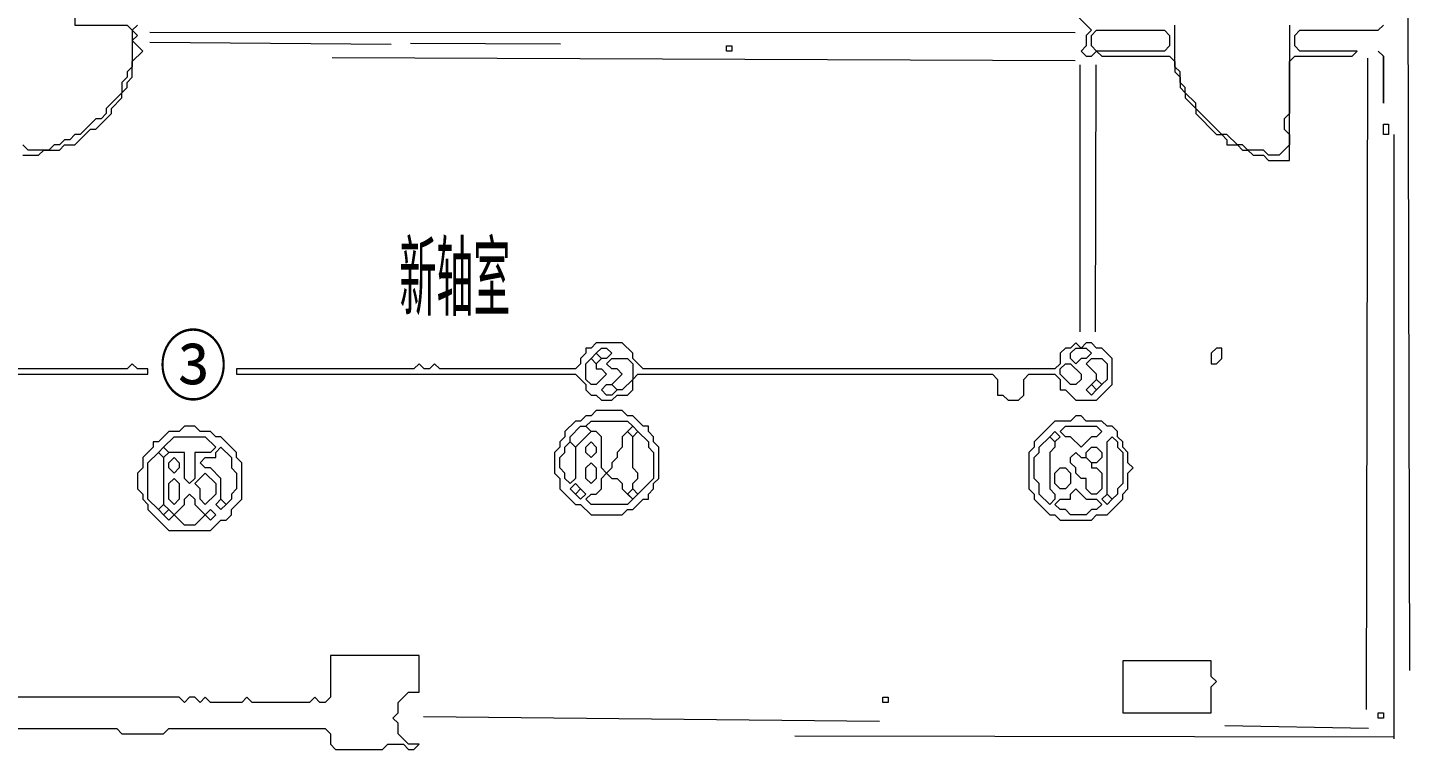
# Model space of a CAD drawing. Extents: x 10 to 1971, y 11 to 1392.
# Drawn here: x 1215.9 to 1481, y 475 to 613.5 of the extents above; entities that cross this region are included whole.
import ezdxf

# ---------------------------------------------------------------- set-up
doc = ezdxf.new("R2010")
doc.units = 0
for name, color, linetype, lineweight in [('OCR_TEXT', 6, 'Continuous', 0), ('TRACE_CURVE', 6, 'Continuous', 0), ('TRACE_STRAIGHT', 5, 'Continuous', 0), ('TRACE_TEXT_SYMBOL', 6, 'Continuous', 0)]:
    doc.layers.add(name, color=color, linetype=linetype, lineweight=lineweight)
doc.styles.add('wqy-unicode', font='wqy-unicode.lff')

msp = doc.modelspace()

# ---------------------------------------------------------------- linework, layer by layer
at = {"layer": 'TRACE_CURVE', "color": 6}
for points in [[(1417, 616), (1420, 613), (1419, 612), (1419, 610), (1418, 609), (1419, 608), (1420, 608), (1421, 609), (1422, 608), (1435, 608), (1436, 607), (1436, 605), (1437, 604), (1437, 602), (1438, 601), (1438, 600), (1440, 598), (1440, 597), (1444, 593), (1445, 593), (1446, 592), (1446, 591)], [(1458, 614), (1458, 597), (1457, 596), (1457, 594), (1458, 593), (1458, 591), (1456, 589), (1454, 589), (1453, 590), (1450, 590), (1449, 591), (1448, 591), (1446, 593), (1445, 593), (1440, 598), (1440, 599), (1438, 601), (1438, 602), (1437, 603), (1437, 605), (1436, 606), (1436, 614)], [(1446, 591), (1448, 591), (1449, 590), (1450, 590), (1451, 589), (1453, 589), (1454, 588), (1458, 588), (1458, 607), (1459, 608), (1470, 608), (1471, 609), (1460, 609), (1459, 610), (1459, 612), (1460, 613), (1475, 613), (1476, 614)], [(1198, 547), (1239, 547), (1239, 548), (1237, 548), (1236, 549)], [(1236, 549), (1235, 548), (1199, 548)], [(1204, 479), (1233, 479), (1234, 478), (1242, 478), (1243, 479), (1273, 479), (1274, 478), (1274, 476), (1275, 475), (1284, 475), (1285, 476), (1288, 476), (1289, 475), (1290, 475), (1291, 476), (1289, 476), (1287, 478), (1287, 480), (1286, 481), (1287, 482), (1287, 484), (1289, 486), (1291, 486), (1291, 493), (1274, 493), (1274, 485), (1273, 484), (1272, 484), (1271, 485), (1270, 484), (1259, 484), (1258, 485), (1257, 484), (1251, 484), (1250, 485), (1249, 484), (1248, 485), (1247, 485)], [(1247, 485), (1246, 484), (1245, 485), (1198, 485)]]:
    msp.add_lwpolyline(points, dxfattribs=at)
msp.add_lwpolyline([(1420, 612), (1421, 613), (1434, 613), (1435, 612), (1435, 610), (1434, 609), (1421, 609), (1420, 610)], close=True, dxfattribs=at)
at = {"layer": 'TRACE_STRAIGHT', "color": 5}
for p, q in [((1480.58, 662.62), (1480.99, 490.12)), ((1239.37, 612.6), (1416.88, 612.58)), ((1239.37, 610.71), (1285.64, 610.34)), ((1289.37, 610.55), (1318.13, 610.4)), ((1274.37, 607.76), (1416.87, 607.17)), ((1472.8, 482.63), (1473, 607.63)), ((1417.86, 555.13), (1417.87, 606.38)), ((1420.8, 555.12), (1420.92, 606.37)), ((1478, 593), (1478, 477)), ((1291.85, 481.29), (1379.33, 480.41)), ((1363.13, 477.63), (1478.14, 477.39)), ((1445.62, 479.59), (1473.13, 479.09))]:
    msp.add_line(p, q, dxfattribs=at)
at = {"layer": 'TRACE_TEXT_SYMBOL', "color": 6}
for points in [[(1206, 617), (1224, 617), (1225, 616), (1225, 614), (1235, 614), (1236, 613), (1236, 606), (1235, 605), (1235, 604), (1234, 603), (1234, 601), (1231, 598), (1231, 597), (1230, 596), (1229, 596), (1226, 593), (1225, 593), (1224, 592), (1223, 592), (1222, 591)], [(1215, 589), (1218, 589), (1219, 590), (1222, 590), (1223, 591), (1225, 591), (1228, 594), (1229, 594), (1232, 597), (1232, 598), (1234, 600), (1234, 601), (1235, 602), (1235, 603), (1236, 604), (1236, 607), (1238, 609), (1236, 611), (1237, 612), (1236, 613), (1237, 614)], [(1222, 591), (1221, 591), (1220, 590), (1216, 590), (1215, 591)]]:
    msp.add_lwpolyline(points, dxfattribs=at)
for points in [[(1350, 610), (1351, 610), (1351, 609), (1350, 609)], [(1475, 609), (1476, 608), (1476, 599), (1476, 608)], [(1476, 595), (1477, 595), (1477, 593), (1476, 593)], [(1325, 553), (1324, 552), (1323, 552), (1323, 551), (1322, 550), (1322, 549), (1321, 548), (1295, 548), (1294, 549), (1293, 548), (1292, 548), (1291, 549), (1290, 548), (1256, 548), (1256, 547), (1321, 547), (1323, 545), (1323, 544), (1324, 543), (1325, 543), (1326, 542), (1328, 542), (1329, 543), (1331, 543), (1332, 544), (1332, 546), (1333, 547), (1401, 547), (1402, 546), (1402, 543), (1403, 543), (1404, 542), (1406, 542), (1407, 543), (1407, 546), (1408, 547), (1413, 547), (1414, 546), (1414, 544), (1415, 544), (1417, 542), (1421, 542), (1424, 545), (1424, 550), (1422, 552), (1421, 552), (1420, 553), (1419, 553), (1418, 552), (1417, 553), (1416, 552), (1415, 552), (1414, 551), (1414, 549), (1413, 548), (1334, 548), (1332, 550), (1332, 551), (1330, 553)], [(1325, 551), (1326, 552), (1327, 552), (1328, 551), (1327, 550), (1326, 550)], [(1416, 551), (1417, 552), (1419, 552), (1420, 551), (1419, 550), (1418, 550), (1417, 549), (1416, 550)], [(1444, 552), (1443, 551), (1443, 549), (1444, 549), (1445, 550), (1445, 552)], [(1323, 549), (1324, 550), (1325, 549), (1325, 548), (1326, 548), (1327, 547), (1325, 545), (1324, 545), (1323, 546)], [(1324, 550), (1325, 551), (1326, 550), (1325, 549)], [(1327, 549), (1328, 550), (1331, 550), (1332, 549), (1332, 546), (1330, 544), (1329, 544), (1328, 545), (1330, 547), (1329, 548), (1328, 548)], [(1414, 548), (1415, 549), (1416, 549), (1418, 547), (1418, 546), (1417, 545), (1416, 545), (1414, 547)], [(1419, 549), (1420, 550), (1422, 550), (1423, 549), (1423, 546), (1422, 545), (1421, 546), (1421, 547)], [(1326, 544), (1327, 545), (1328, 545), (1329, 544), (1328, 543), (1327, 543)], [(1419, 544), (1420, 545), (1421, 544), (1420, 543)], [(1420, 545), (1421, 546), (1422, 545), (1421, 544)], [(1325, 540), (1324, 539), (1323, 539), (1322, 538), (1321, 538), (1319, 536), (1319, 535), (1318, 534), (1318, 533), (1317, 532), (1317, 528), (1318, 527), (1318, 525), (1321, 522), (1322, 522), (1324, 520), (1330, 520), (1331, 521), (1332, 521), (1334, 523), (1335, 523), (1335, 524), (1336, 525), (1336, 526), (1337, 527), (1337, 533), (1336, 534), (1336, 535), (1335, 536), (1335, 537), (1334, 537), (1332, 539), (1331, 539), (1330, 540)], [(1417, 539), (1416, 538), (1413, 538), (1409, 534), (1409, 533), (1408, 532), (1408, 525), (1409, 524), (1409, 523), (1412, 520), (1413, 520), (1414, 519), (1420, 519), (1421, 520), (1423, 520), (1426, 523), (1426, 524), (1427, 525), (1427, 528), (1428, 529), (1427, 530), (1427, 532), (1426, 533), (1426, 534), (1425, 535), (1425, 536), (1424, 537), (1423, 537), (1422, 538), (1419, 538), (1418, 539)], [(1246, 537), (1245, 536), (1243, 536), (1241, 534), (1240, 534), (1240, 533), (1238, 531), (1238, 529), (1237, 528), (1237, 525), (1238, 524), (1238, 523), (1239, 522), (1239, 521), (1243, 517), (1251, 517), (1253, 519), (1254, 519), (1255, 520), (1255, 521), (1257, 523), (1257, 530), (1256, 531), (1256, 532), (1253, 535), (1252, 535), (1251, 536), (1249, 536), (1248, 537)], [(1322, 537), (1323, 537), (1324, 536), (1321, 533), (1320, 534), (1320, 535)], [(1323, 537), (1324, 538), (1331, 538), (1332, 537), (1330, 535), (1330, 533), (1329, 532), (1329, 531), (1328, 530), (1328, 529), (1327, 528), (1326, 529), (1326, 535), (1325, 536), (1324, 536)], [(1331, 536), (1332, 537), (1333, 536), (1332, 535)], [(1332, 535), (1333, 536), (1335, 534), (1335, 533), (1336, 532), (1336, 527), (1333, 524), (1332, 525), (1332, 526), (1333, 527), (1333, 528), (1332, 529)], [(1412, 535), (1413, 536), (1414, 535), (1413, 534)], [(1414, 536), (1415, 537), (1421, 537), (1422, 536), (1421, 535), (1420, 535), (1418, 533), (1416, 535), (1415, 535)], [(1241, 532), (1242, 533), (1243, 532), (1242, 531)], [(1244, 535), (1250, 535), (1252, 533), (1251, 532), (1248, 532), (1248, 527), (1247, 526), (1246, 527), (1246, 532), (1243, 532), (1242, 533)], [(1252, 532), (1253, 533), (1255, 531), (1255, 529), (1256, 528), (1256, 525), (1255, 524), (1255, 523), (1254, 522), (1253, 523), (1253, 527), (1251, 529), (1250, 529), (1249, 530), (1250, 531), (1252, 531)], [(1319, 533), (1320, 534), (1321, 533), (1321, 527), (1320, 526), (1319, 527), (1319, 528), (1318, 529), (1318, 531), (1319, 532)], [(1323, 533), (1324, 534), (1325, 533), (1325, 532), (1324, 531), (1323, 532)], [(1412, 535), (1413, 534), (1413, 533), (1412, 532), (1412, 525), (1413, 524), (1413, 523), (1412, 522), (1410, 524), (1410, 526), (1409, 527), (1409, 531), (1410, 532), (1410, 533)], [(1419, 532), (1420, 533), (1421, 533), (1422, 532), (1422, 531), (1421, 530), (1420, 530), (1419, 531)], [(1423, 534), (1424, 535), (1425, 534), (1425, 533), (1426, 532), (1426, 526), (1425, 525), (1425, 524), (1424, 523), (1423, 524)], [(1241, 532), (1242, 531), (1242, 522), (1241, 521), (1239, 523), (1239, 530)], [(1243, 530), (1244, 531), (1245, 530), (1245, 529), (1244, 528), (1243, 529)], [(1416, 531), (1417, 532), (1418, 531), (1419, 531), (1420, 530), (1420, 529), (1421, 529), (1422, 528), (1422, 525), (1421, 524), (1420, 524), (1419, 525), (1419, 527), (1418, 527), (1417, 528), (1417, 529), (1416, 530)], [(1250, 528), (1252, 526), (1252, 524), (1250, 522), (1249, 523), (1249, 525), (1248, 526)], [(1323, 529), (1324, 530), (1325, 529), (1325, 527), (1324, 526), (1323, 527)], [(1326, 527), (1327, 528), (1328, 527), (1329, 527), (1330, 526), (1330, 525), (1332, 523), (1331, 522), (1324, 522), (1323, 523), (1324, 524), (1325, 524), (1326, 525)], [(1413, 528), (1414, 529), (1415, 529), (1416, 528), (1416, 526), (1415, 525), (1414, 525), (1413, 526)], [(1243, 526), (1244, 527), (1245, 526), (1245, 523), (1244, 522), (1243, 523)], [(1320, 525), (1321, 526), (1322, 525), (1321, 524)], [(1321, 524), (1322, 525), (1323, 524), (1322, 523)], [(1331, 524), (1332, 525), (1333, 524), (1332, 523)], [(1416, 524), (1417, 525), (1419, 523), (1421, 523), (1422, 522), (1421, 521), (1420, 521), (1419, 520), (1416, 520), (1415, 521), (1414, 521), (1413, 522), (1414, 523), (1416, 523)], [(1246, 523), (1247, 524), (1248, 523), (1248, 522), (1250, 520), (1248, 518), (1246, 518), (1244, 520), (1246, 522)], [(1252, 522), (1253, 523), (1254, 522), (1253, 521)], [(1422, 523), (1423, 524), (1424, 523), (1423, 522)], [(1241, 521), (1242, 522), (1243, 521), (1242, 520)], [(1242, 520), (1243, 521), (1244, 520), (1243, 519)], [(1250, 520), (1251, 521), (1252, 520), (1251, 519)], [(1426, 492), (1426, 482), (1443, 482), (1443, 487), (1444, 488), (1443, 489), (1443, 492)], [(1380, 485), (1381, 485), (1381, 484), (1380, 484)], [(1475, 482), (1476, 482), (1476, 481), (1475, 481)]]:
    msp.add_lwpolyline(points, close=True, dxfattribs=at)

# ---------------------------------------------------------------- texts
at = {"layer": 'OCR_TEXT', "color": 6, "style": 'wqy-unicode'}
for s, height, width, p in [('新轴室', 12.48, 0.416214, (1287.25, 559.51)), ('③', 10.92, 0.875886, (1241.14, 543.2))]:
    msp.add_text(s, height=height, dxfattribs=dict(at, width=width)).set_placement(p)

doc.saveas('drawing.dxf')
